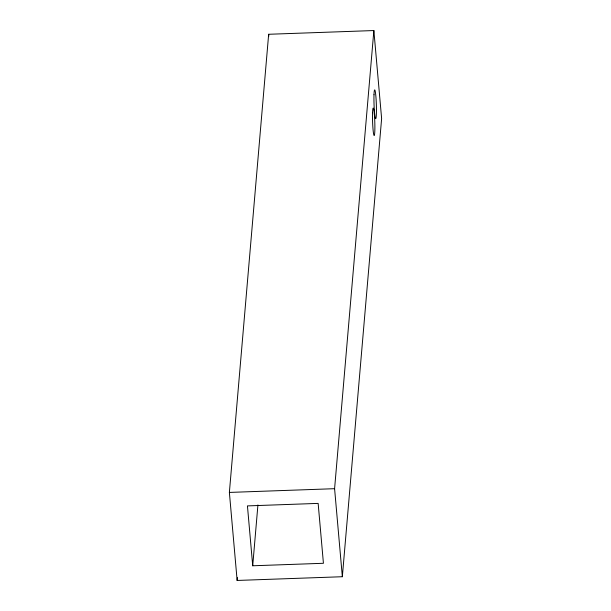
<?xml version="1.0" encoding="UTF-8"?>
<svg xmlns="http://www.w3.org/2000/svg" width="611" height="611" viewBox="0 0 611 611"><rect width="100%" height="100%" fill="white"/><g stroke="black" fill="none" stroke-linecap="round" stroke-linejoin="round"><path stroke-width="0.92" d="M229.377 492.42L268.657 34.277L373.863 30.55L381.623 118.58L342.343 576.723L237.137 580.45L229.377 492.42L334.591 488.693L373.863 30.55M237.137 580.45L237.381 577.601M252.717 565.778L247.44 505.9L318.148 503.395L323.425 563.281L252.717 565.778L257.926 504.946M374.344 114.204L374.512 112.241M334.591 488.693L342.343 576.723M268.657 34.277L268.825 36.171M373.993 94.736A14.42 1.153 88 0 0 375.46 118.412A14.42 1.153 88 0 0 376.124 99.723A14.42 1.153 88 0 0 373.993 94.736M372.55 112.676A13.755 1.1 88 0 0 373.947 135.26A13.755 1.1 88 0 0 374.581 117.427A13.755 1.1 88 0 0 372.55 112.676"/></g></svg>
